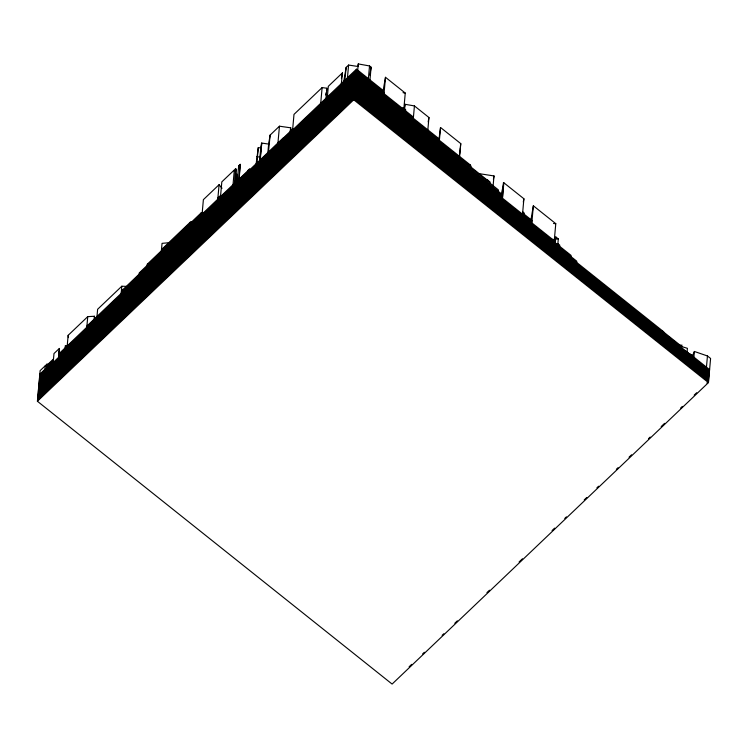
<?xml version="1.0" encoding="UTF-8"?>
<svg xmlns="http://www.w3.org/2000/svg" width="748" height="748" viewBox="0 0 748 748"><rect width="100%" height="100%" fill="white"/><g stroke="black" fill="none" stroke-linecap="round" stroke-linejoin="round"><path stroke-width="1.12" d="M58.55 359.255L59.363 348.437L53.987 353.552L53.192 362.509M58.653 359.012L58.671 356.207L356.16 72.706L439.497 139.147M58.765 356.899L58.877 353.851L356.375 70.349L384.135 92.49M59.148 353.477L59.363 348.437M96.988 316.46L97.623 309.279L121.821 286.222L126.403 286.372M369.961 79.924L371.101 67.208L369.531 65.955L358.264 63.926L358.114 66.507L348.596 65.048L346.165 67.367L343.5 82.878M53.51 358.975L48.48 363.762L48.265 366.38L48.368 365.202M692.162 356.618L694.387 351.466L707.449 355.964L710.6 358.47L708.45 382.611L392.102 684.074L37.4 401.255L40.13 370.643L46.881 364.211L50.256 363.818M44.936 369.353L45.245 365.819M46.881 364.211L46.563 367.745L48.816 367.483M48.377 364.94L48.48 363.762M59.195 353.935L59.344 351.242M65.02 349.026L65.328 345.604L67.554 345.529M67.208 345.913L68.152 335.319L87.74 316.647L94.407 316.254L94.669 318.517M86.796 327.25L87.74 316.647M88.451 325.67L88.563 324.492M94.126 319.433L94.407 316.254M97.175 317.358L97.277 316.18M121.176 293.403L121.821 286.222M122.588 289.906L122.56 292.272L122.588 289.906L238.921 179.053L240.23 164.336L239.182 179.361L237.368 180.53L238.677 165.804L240.23 164.336M139.137 274.133L139.24 272.955L202.194 212.965M147.234 265.344L147.337 264.166L201.221 212.815L202.802 212.404L202.699 213.582L201.119 213.993L201.221 212.815M161.325 251.45L162.054 243.352L169.824 242.642M192.47 221.632L190.319 222.128L163.298 247.878L162.307 251.178M190.319 222.128L190.216 223.306L192.358 222.811M202.091 214.143L203.381 199.66L219.08 184.7L222.006 188.244M202.409 213.853L202.512 212.675M217.79 199.183L219.08 184.7M220.51 196.593L221.819 181.876L235.676 168.665L236.508 169.637L235.396 182.091M235.199 184.354L234.367 183.382L235.676 168.665M236.237 180.913L236.845 174.116L236.041 176.135M238.032 180.1L238.135 181.96L238.06 179.801L234.498 182.241L235.302 183.176M247.504 171.909L247.401 173.087L248.196 170.207L249.374 169.085L250.225 169.366L250.122 170.544L249.271 170.263L249.374 169.085M256.059 164.476L258.284 147.599L260.762 147.954L259.565 161.325M256.798 164.317L258.284 147.599M267.737 154.107L268.635 144.074L261.744 143.074L259.734 161.867M260.257 159.792L261.744 143.074M290.346 132.284L290.738 127.824L279.453 126.197L270.131 135.079L268.261 154.051M277.957 142.915L279.453 126.197M283.483 138.735L283.586 137.557L121.288 292.225M292.702 128.871L291.524 129.993L291.411 131.171L292.365 131.339M292.59 130.049L293.992 114.388L322.126 87.581L326.904 88.245L325.904 99.437M320.724 103.243L322.126 87.581M327.372 96.913L328.316 86.31L342.491 72.808L341.107 85.581M346.165 67.367L344.641 82.299M347.455 77.764L348.596 65.048M37.4 401.255L353.748 99.783L356.478 69.171L382.303 89.76L382.2 90.938M357.647 70.864L358.264 63.926M369.531 65.955L368.39 78.671L366.146 78.269M382.798 92.5L385.491 77.296L405.257 93.061L403.798 109.432L401.583 109.049M384.033 93.659L385.491 77.296M404.518 109.919L405.014 104.299L414.429 105.926L428.95 117.501L427.847 129.862M405.566 110.835L405.668 109.657L403.901 108.254L401.685 107.871M414.429 105.926L413.326 118.287L411.241 117.922M439.385 140.325L440.535 127.497L460.777 143.635L459.627 156.472M459.674 154.116L460.244 147.693M39.709 375.346L356.057 73.884L470.23 164.915L470.118 166.093L467.949 165.776M470.651 167.776L470.829 165.71L468.024 164.897M485.555 179.763L487.733 180.137L487.631 181.315L485.452 180.941M489.959 183.176L490.062 181.998L487.733 180.137M493.072 186.252L493.998 175.939L478.234 173.517M498.243 191.039L498.346 189.861L355.842 76.24L39.504 377.703M503.413 182.699L502.46 198.183L503.843 182.764L501.384 193.872M522.525 214.18L523.899 198.762L503.843 182.764M524.058 214.152L524.17 212.974L522.73 211.824M531.828 222.867L533.352 205.793L555.783 223.671L554.231 240.912L551.977 240.576M554.595 241.015L554.361 239.566L552.08 239.397M555.231 241.763L555.829 236.957L558.298 238.93L557.774 244.811L555.904 244.746M555.306 242.848L555.829 236.957M559.654 246.316L559.766 245.138L557.877 243.633L556.007 243.568M570.995 256.611L571.098 255.433L355.216 83.299L38.868 384.771M576.671 262.398L576.773 261.22L355.113 84.477L38.765 385.949M38.662 387.127L355.001 85.655L663.598 331.71L663.495 332.888L660.222 331.775M680.334 347.577L680.521 345.52L663.57 332.009L660.297 330.897M687.038 352.355L687.403 348.325L679.829 346.015M689.787 353.851L689.675 355.029L687.085 353.907L687.197 352.729L689.787 353.851L709.6 369.652M692.386 357.282L692.564 355.319L689.731 354.468M693.789 358.17L694.387 351.466M707.449 355.964L706.458 367.146L703.185 366.024M438.945 139.549L440.535 127.497M460.375 146.683L460.777 143.635M369.821 75.118L371.101 67.208M260.762 147.954L261.529 143.279M268.635 144.074L270.131 135.079M290.205 131.022L290.738 127.824M530.921 220.118L533.352 205.793M555.783 223.671L553.492 223.502M404.229 108.871L405.014 104.299M428.183 121.933L428.95 117.501M493.4 179.342L493.998 175.939M523.291 202.091L523.899 198.762M325.661 95.024L326.072 92.771M326.493 90.508L326.904 88.245M341.397 78.241L342.491 72.808M247.485 172.199L248.196 170.207M161.521 252.123L163.298 247.878M217.892 198.005L220.613 195.415M237.845 180.333L248.168 170.497M283.567 137.847L291.496 130.292L292.44 130.451M356.478 69.171L86.908 326.072L89.124 325.941M53.398 360.153L46.666 366.567L48.919 366.305M58.774 355.029L356.263 71.528L413.438 117.109L411.344 116.744M62.757 351.364L65.011 349.223M39.822 374.168L53.295 361.331M39.607 376.524L355.954 75.062L470.754 166.598M39.401 378.881L355.739 77.418L502.357 194.583M39.289 380.059L355.637 78.596L502.254 195.761M39.186 381.237L355.534 79.765L502.142 196.939M39.083 382.415L355.422 80.943L531.94 221.689M38.98 383.593L355.319 82.121L555.409 241.669M38.559 388.306L354.898 86.833L680.437 346.408M38.447 389.484L354.795 88.012L709.497 370.83M38.344 390.662L354.692 89.19L709.394 372.008M38.242 391.83L354.589 90.368L709.291 373.187M38.139 393.009L354.477 91.546L709.179 374.365M38.026 394.187L354.374 92.724L709.076 375.543M37.924 395.365L354.272 93.902L708.973 376.721M37.821 396.543L354.169 95.08L708.87 377.899M37.718 397.721L354.056 96.258L708.758 379.077M37.606 398.899L353.954 97.427L708.655 380.255M37.503 400.077L353.851 98.605L708.552 381.433L706.86 383.041M409.128 666.777L411.662 664.355M422.657 653.883L424.35 652.265M442.115 635.342L443.807 633.724M454.803 623.252L457.337 620.831M486.939 592.622L489.482 590.2M519.084 561.991L522.469 558.765M552.071 530.556L554.605 528.135M564.759 518.457L566.451 516.849M584.216 499.926L586.75 497.504M596.904 487.827L598.587 486.219M616.352 469.295L618.044 467.678M629.04 457.196L631.583 454.784M648.497 438.665L650.19 437.047M661.185 426.566L664.57 423.349M680.643 408.034L682.326 406.416M694.172 395.131L696.706 392.719M234.395 183.419L238.247 180.782M238.219 181.072L237.873 180.044L237.845 182.157M238.677 165.804L240.491 164.644M236.508 169.637L234.227 171.096L232.918 185.813L234.433 184.84M233.021 184.634L234.545 183.662M678.642 345.277L682.101 345.183M678.539 346.455L681.998 346.361M555.493 238.818L558.298 238.93M468.052 164.607L470.23 164.915M256.76 156.678L260.173 157.173M403.041 92.677L405.257 93.061M291.524 129.993L292.468 130.161M485.536 180.053L487.705 180.436L470.726 166.888M660.325 330.597L663.598 331.71M687.169 353.028L689.759 354.15L680.418 346.698M522.628 213.002L532.043 220.51M353.748 99.783L708.45 382.611M147.337 264.166L147.637 266.204M68.152 335.319L68.395 337.61M59.401 351.7L59.485 353.383"/></g></svg>
